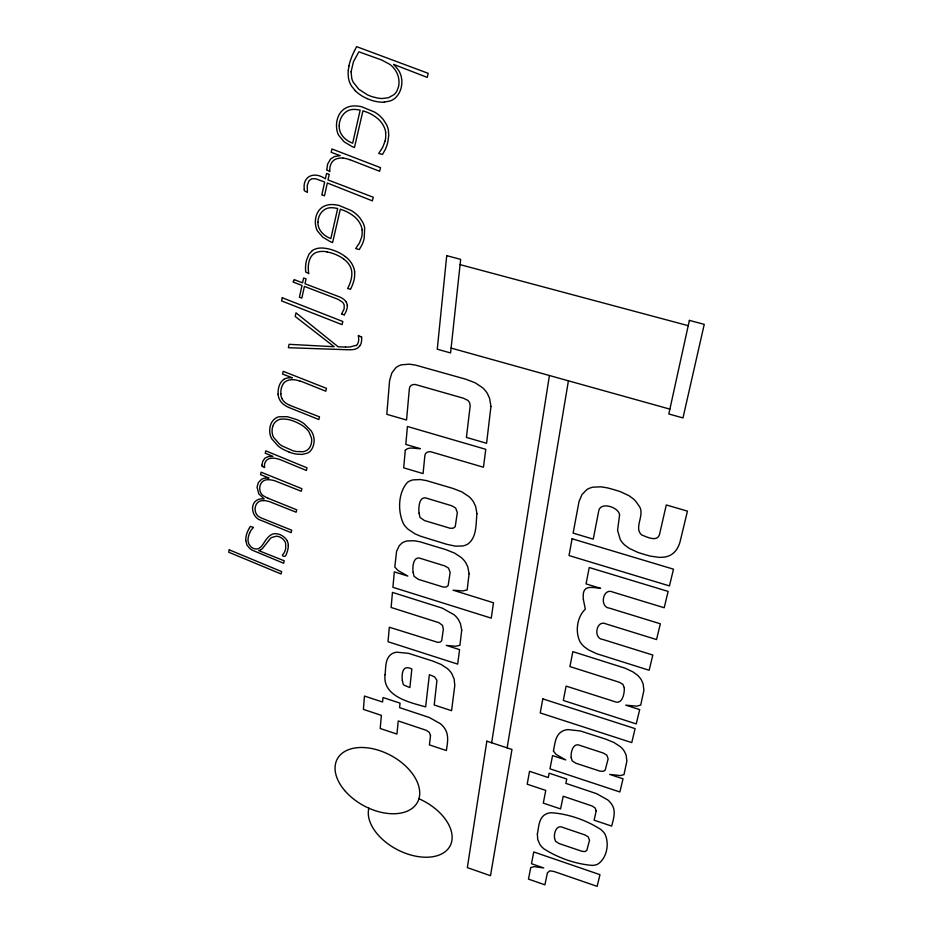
<?xml version="1.0" encoding="UTF-8"?>
<svg xmlns="http://www.w3.org/2000/svg" width="933" height="933" viewBox="0 0 933 933"><rect width="100%" height="100%" fill="white"/><g stroke="black" fill="none" stroke-linecap="round" stroke-linejoin="round"><path stroke-width="1.4" d="M348.277 70.325L348.977 65.963M491.656 742.773L549.42 375.509M507.12 747.881L568.419 380.816M385.084 141.046L382.74 147.239L378.716 153.455L382.507 154.435L385.142 149.746A45.425 37.18 48.3 0 0 385.796 148.3A51.84 42.358 48.5 0 0 387.778 142.282L388.746 135.588L388.443 130.55A20.071 16.584 47.6 0 0 386.46 124.521L383.58 119.96A24.421 20.141 47.6 0 0 377.912 114.316A35.419 29.11 47.2 0 0 374.565 112.053L361.724 106.782A36.62 30.066 47.2 0 0 355.193 105.93L353.607 105.942A24.025 19.756 47.9 0 0 347.694 107.167C337.991 110.654 334.772 122.724 337.314 131.915A15.698 12.852 48 0 0 338.807 135.483L344.195 141.874L352.231 146.644A27.932 22.987 48.3 0 0 354.458 147.472L362.949 110.805L367.112 112.287A30.731 25.249 47.3 0 1 367.777 112.555A33.121 27.197 47.2 0 1 376.454 117.593A20.094 16.572 47.6 0 1 385.796 132.719M249.647 532.93L250.825 530.655A24.445 16.771 34.4 0 1 251.42 529.769L253.484 527.39A25.937 17.972 35.7 0 1 252.027 526.947L250.394 526.375L249.379 527.95M354.447 50.79L356.628 46.65L428.212 73.334L427.174 77.381L393.714 64.412M312.392 250.545L309.056 254.021L306.549 260.097A44.772 35.197 40.7 0 0 305.697 272.063A26.987 20.713 41.2 0 1 308.788 273.684C307.272 265.427 308.671 253.414 318.783 251.747A23.943 18.707 41.4 0 1 326.993 251.828M356.103 345.373L349.957 346.948A87.131 68.097 41.5 0 1 345.548 347.029M283.795 379.404C279.154 382.635 277.836 388.921 278.069 394.251M260.54 549.875L258.744 550.622L284.25 560.803L283.644 563.264L253.379 550.657A13.155 8.98 34.8 0 1 249.799 548.546L246.895 544.965L245.846 540.627M384.303 102.082L390.017 100.997A21.587 18.089 50.5 0 0 395.16 98.093C402.601 91.294 404.012 78.885 398.636 70.418A43.968 36.562 50.1 0 0 393.656 64.47M263.374 500.636C253.799 500.006 252.202 514.188 260.307 517.465A19.022 13.26 35.5 0 0 261.403 518.013L291.737 530.224L291.143 532.661L261.998 520.742A40.306 28.282 35.7 0 1 261.205 520.404C251.91 518.107 248.773 502.887 258.569 499.4A14.881 10.345 35.3 0 1 261.205 498.898L264.144 498.898L258.873 493.965L257.053 487.294L258.324 482.594L261.555 479.364A14.823 10.426 35.7 0 1 264.925 478.151A31.302 21.925 35.2 0 1 269.007 478.058L260.54 474.64L261.088 472.168L301.895 488.694L301.277 491.259L274.792 480.775A23.535 16.502 35.4 0 0 268.319 479.714C258.838 479.084 256.563 492.764 264.645 496.508A21.622 15.255 35.9 0 0 267.993 498.199M345.548 347.041L338.154 346.808L296.006 312.847L295.201 316.462L334.131 346.714L289.102 344.324L288.367 347.706L347.659 349.747A52.073 40.434 39.8 0 0 352.476 349.642L353.397 349.502A19.721 15.208 38.5 0 0 356.558 348.627A11.278 8.7 38.2 0 0 358.354 347.426A13.587 10.473 38.3 0 0 360.056 345.35M460.097 264.645L688.227 325.675M451.106 348.079L669.882 409.132M300.181 381.142L301.721 381.632A83.573 60.435 36.2 0 1 303.563 382.285L325.769 391.207L326.468 388.35L283.189 371.311L282.582 374.075L292.332 377.795L289.836 377.76A17.156 12.689 37.9 0 0 283.772 379.381M349.875 159.683L379.614 171.275L380.501 167.66L331.915 148.965L331.18 152.312L340.253 155.671L334.492 156.534L330.574 158.995L327.646 164.08L326.725 170.051A30.532 24.328 45 0 1 329.897 171.567C329.034 165.934 331.915 159.286 338.108 158.435A17.494 14.147 45.6 0 1 342.982 158.109M289.195 452.143L283.375 449.484A29.051 21.132 36.8 0 1 278.256 446.137L271.865 438.976A17.4 12.596 36.8 0 1 269.999 433.927L269.87 433.075A28.818 20.923 36.5 0 1 270.15 426.533L270.803 424.305A24.69 17.914 36.6 0 1 273.812 419.687L275.562 418.241A17.459 12.665 36.9 0 1 278.769 416.806L287.189 416.666L296.834 419.617A30.369 21.972 36.5 0 1 304.006 423.64L311.051 430.708A17.785 12.945 36.5 0 1 312.87 434.137A19.185 13.948 36.5 0 1 314.094 439.56A28.118 20.398 36.8 0 1 313.605 444.633A30.148 21.856 36.8 0 1 313.103 446.312L312.462 447.863A26.497 19.22 36.7 0 1 310.724 450.604A16.747 12.152 36.4 0 1 307.563 453.1L302.164 454.429L296.554 454.114A33.833 24.655 36.9 0 1 289.195 452.143M289.895 405.354L319.494 416.841L318.841 419.523L289.113 407.593A20.188 14.905 37.9 0 1 283.69 404.502A11.616 8.549 37.8 0 1 279.632 399.697A14.182 10.45 37.8 0 1 278.116 394.262M267.993 498.222L296.729 509.826L296.134 512.217L269.439 501.616A21.786 15.115 35.1 0 0 263.339 500.543M355.298 90.676L351.904 86.606A18.333 15.243 50.9 0 1 348.709 79.258A30.486 25.483 50.8 0 1 348.324 70.337M358.587 336.86L358.307 335.402L359.24 335.915A26.975 21.109 38.5 0 0 361.689 337.116M418.929 798.718A44.947 27.663 27.2 0 1 451.339 842.884A44.947 27.663 27.2 0 1 402.589 852.132A44.947 27.663 27.2 0 1 368.885 808.211M384.326 102.187A40.154 33.646 51.7 0 1 367.159 98.583M367.147 98.595A35.081 29.355 51.5 0 1 355.228 90.758M348.884 65.916A81.859 69.637 48.9 0 1 354.493 50.825M385.586 132.719A26.556 21.856 47.7 0 1 385.072 141.035M342.982 158.062A31.092 25.086 45 0 1 349.863 159.73M361.992 229.74A25.144 20.013 43.1 0 1 361.584 237.344L359.427 242.977L355.671 248.563L359.287 249.554L361.736 245.321A43 34.078 43.6 0 0 362.342 244.014A49.076 38.836 43.9 0 0 364.162 238.545L364.675 227.827A19.01 15.185 42.9 0 0 362.739 222.276L359.975 218.03A23.127 18.45 42.9 0 0 354.54 212.759A33.565 26.66 42.7 0 0 351.356 210.601L339.134 205.493A34.696 27.547 42.7 0 0 332.929 204.572L331.425 204.549A22.754 18.1 43.3 0 0 325.827 205.528C316.754 208.374 313.651 219.558 316.194 227.932A14.858 11.779 43.4 0 0 317.64 231.232L322.806 237.204L330.48 241.752A26.439 21.062 43.5 0 0 332.603 242.557L340.323 209.202L344.289 210.648A29.121 23.138 42.8 0 1 344.918 210.905A31.384 24.911 42.7 0 1 353.187 215.71A19.033 15.185 42.9 0 1 362.191 229.751M343.671 259.094A16.223 12.735 41.2 0 1 349.35 264.995C354.493 272.529 350.621 282.839 347.636 288.554A29.389 22.847 39.2 0 1 350.47 289.3A62.931 48.843 42.8 0 0 353.957 280.32A32.293 25.261 41.6 0 0 354.563 271.9M326.993 251.945A35.944 28.013 40.9 0 1 343.741 258.977M312.368 250.511A21.937 17.156 41.6 0 1 321.698 248.015L323.284 248.085A39.583 30.847 40.9 0 1 336.381 251.432A33.378 26.066 41.1 0 1 345.408 256.668M345.42 256.645A19.896 15.616 41.3 0 1 354.703 271.923M344.44 314.934A22.52 17.342 38.6 0 0 341.536 314.188L344.125 308.94L344.207 305.208A6.041 4.7 39.8 0 0 342.283 302.012L338.364 299.505A30.346 23.36 39.3 0 0 337.035 298.91L304.415 286.396L301.837 298.094L299.411 297.265L301.989 285.498L293.02 281.964A23.418 17.902 42.7 0 0 294.14 279.608L302.572 282.862L303.633 278.022L306.082 278.85L304.998 283.749L339.297 296.811A18.905 14.625 39.6 0 1 342.994 298.77A8.339 6.473 39.8 0 1 345.851 301.616M345.875 301.604A7.347 5.715 39.8 0 1 347.158 305.313M347.391 305.371A25.226 19.523 40.4 0 1 344.219 314.759M361.526 337.093A19.581 15.08 38.5 0 1 360.196 345.432M358.482 336.848A14.811 11.406 38.4 0 1 356.429 345.642M300.181 381.189A30.509 22.474 37.4 0 0 294.466 379.754L293.475 379.719A17.121 12.654 37.7 0 0 283.445 383.37M280.915 393.913A25.261 18.695 37.4 0 1 283.539 383.451M281.988 398.683A14.368 10.601 37.7 0 1 280.81 393.889M282.023 398.671A8.84 6.508 37.8 0 0 285.101 402.555A16.339 12.059 37.9 0 0 289.895 405.33M249.647 532.918A40.341 27.698 34 0 0 248.388 536.872A27.255 18.683 34.3 0 0 248.015 540.627L248.691 543.717L250.814 546.738A6.519 4.443 34.8 0 0 253.228 548.301A5.983 4.07 34.8 0 0 254.604 548.767L256.015 548.966A8.747 5.971 34.9 0 0 257.461 548.884A8.164 5.563 34.9 0 0 258.371 548.662L260.307 547.496A35.512 24.223 35.7 0 0 262.779 544.569L265.567 540.394A69.007 47.408 32.5 0 1 268.401 536.965A22.077 15.185 34 0 1 271.223 534.772A11.791 8.117 34.3 0 1 273.847 533.793A10.776 7.417 34.3 0 1 287.352 540.977M287.247 541A11.697 8.059 34.3 0 1 288.262 545.443M288.332 545.467A37.903 25.949 35 0 1 287.609 550.47L286.874 552.896A37.25 25.494 35 0 1 286.198 554.447C286.209 557.969 279.783 556.021 283.515 553.782A21.96 15.056 34.6 0 0 283.97 553.071A31.547 21.611 34.9 0 0 285.731 548.371L285.638 543.309A8.875 6.111 34.3 0 0 284.355 540.732L283.574 539.74A7.266 5.003 34.3 0 0 281.638 538.061L280.483 537.396A9.003 6.193 34.3 0 0 276.611 536.172L271.713 537.466A19.908 13.68 34 0 0 270.337 538.528L262.896 547.998A17.074 11.651 35.1 0 1 260.599 549.945M245.671 540.569A44.609 30.649 33.9 0 1 249.519 528.055M304.275 189.399L304.275 190.694A26.847 21.086 44.7 0 1 305.744 191.463L307.389 192.431L307.272 185.235L309.103 180.629L311.785 178.763L315.669 178.774L324.672 181.993L321.838 194.939A23.418 18.555 44.1 0 1 323.798 195.568L324.497 195.825L327.32 182.996L372.372 200.852L373.258 197.236L327.996 179.929L329.232 174.331A25.984 21.004 47.1 0 1 327.576 173.818L326.55 173.445L325.36 178.879C314.934 171.299 302.409 175.462 304.275 189.399M461.718 630.148L459.911 645.344L455.619 646.254L446.254 645.379L459.572 649.636L457.683 664.109L388.023 641.729L389.329 627.209L437.997 642.429L440.528 641.951L441.729 640.598L443.338 629.157L442.51 625.378L438.965 622.708L391.114 607.476L392.466 592.397L442.207 608.106L454.009 614.695A19.266 13.435 28.5 0 1 458.523 619.792L460.447 623.664L461.718 630.148M583.393 599.627L585.318 609.144C576.967 617.075 575.043 631.641 580.023 641.752A20.129 14.403 23.4 0 0 584.466 646.931L588.595 649.916L596.549 653.671L649.158 670.267L652.82 655.048L602.881 639.478C592.793 638.592 596.315 619.127 606.158 623.955L656.54 639.56L660.342 623.792L609.482 608.153C599.173 607.22 602.8 587.265 612.864 592.082L664.203 607.745L668.133 591.417L589.236 567.521L586.052 583.895L600.63 588.35C590.029 587.16 581.726 584.699 583.393 599.627M261.881 465.287L261.905 466.22A25.832 18.112 36.1 0 1 264.599 467.561C263.596 463.188 266.418 458.325 271.188 458.29A14.753 10.496 36.1 0 1 275.282 458.36A26.276 18.613 35.8 0 1 281.101 460.004L306.362 470.465L307.004 467.83L265.753 450.849L265.24 453.216L272.926 456.365L268.098 456.645L265.007 458.103L262.768 461.217L261.881 465.287M469.089 573.748L467.165 589.901L462.721 590.939L453.041 590.181L493.499 602.776L491.259 618.147L392.921 587.312L394.321 571.882L407.849 576.104L397.924 570.448L394.811 567.054L396.572 551.368L399.196 545.77L401.866 543.158A19.78 14.17 30.4 0 1 407.266 540.93L414.322 540.755L419.955 541.781L445.904 549.654L454.534 553.082L461.182 557.467A19.873 14.298 29.2 0 1 465.824 562.809L467.795 566.879L469.089 573.748M339.215 125.885C338.819 134.025 345.397 140.65 352.662 143.181L360.161 110.117L357.397 109.674A24.958 20.503 47.7 0 0 351.333 109.593C343.834 110.957 339.18 118.631 339.215 125.885M476.938 513.675C475.772 523.751 477.09 536.708 468.261 543.741A20.258 14.87 29.7 0 1 462.616 545.992L455.374 546.155L446.534 544.242L420.515 536.207L415.01 533.828L408.362 529.431A20.164 14.73 31 0 1 403.639 524.054C397.575 511.739 397.959 492.682 407.511 482.349A20.421 15.091 31.4 0 1 413.097 479.877L420.398 479.562L426.218 480.553L453.041 488.46L461.963 491.948L468.821 496.496A20.514 15.243 30 0 1 473.602 502.094L475.632 506.397L476.938 513.675M317.955 222.206C317.558 229.973 324.008 236.119 330.853 238.58L337.676 208.502L335.052 208.036A23.64 18.788 43.1 0 0 329.291 207.837C322.468 208.794 317.92 215.581 317.955 222.206M351.065 71.818L351.764 78.395A16.456 13.692 51 0 0 353.222 82.197L358.808 89.241L367.392 94.804A43.536 36.527 52.2 0 0 372.535 96.81L377.573 98.047A35.652 29.879 51.7 0 0 382.495 98.49L388.361 97.767L394.018 94.665A19.511 16.339 50.6 0 0 397.073 90.676L398.461 86.897A22.089 18.485 50.7 0 0 398.729 78.804A19.488 16.328 50.7 0 0 396.723 72.611A20.946 17.54 50.7 0 0 394.986 69.672L392.898 67.071A17.167 14.403 50.8 0 0 389.632 64.26L381.749 60.039L358.878 51.805L353.467 61.706L351.065 71.818M490.945 406.485L486.583 443.28L466.418 437.414L470.185 405.855L469.556 402.52L467.911 400.42L463.561 398.263L417.074 385.002C413.786 383.475 409.097 385.072 409.307 389.224L406.555 420.037L386.81 414.299L389.597 380.477L391.837 372.955L395.86 367.719A21.541 16.689 34.8 0 1 401.715 364.78L409.377 364.185L415.488 365.095L465.777 379.206L475.212 382.81L482.454 387.65A21.669 16.992 32.1 0 1 487.493 393.714L489.615 398.438L490.945 406.485M553.432 751.135L556.266 754.54L565.725 759.928L552.558 755.59L549.98 768.827L619.862 791.965L623.034 778.798L609.669 774.402L620.2 775.568L623.979 774.647L626.883 761.06L626.113 755.077L624.457 751.462A19.092 12.817 22.4 0 0 620.247 746.622L613.972 742.505L605.645 739.099L580.419 730.982L567.847 729.583A18.963 12.735 23.5 0 0 562.307 731.215C555.147 734.994 554.89 744.254 553.432 751.135M537.373 833.962L537.723 839.513L539.892 844.458A17.867 11.266 23.6 0 0 543.881 848.82C558.249 857.963 575.416 864.04 592.408 865.416A17.984 11.324 22.8 0 0 597.668 864.203C606.905 858.383 609.692 843.467 604.864 833.962A18.182 11.581 22.7 0 0 600.829 829.46C586.157 820.095 568.512 813.903 551.135 812.713A18.054 11.511 23.6 0 0 545.91 814.077C538.621 817.693 538.831 827.163 537.373 833.962M554.552 838.242L555.52 841.286L559.124 843.572L581.982 851.304L584.874 851.537L586.775 850.569L589.504 840.33L588.21 836.878L584.921 834.93L563.275 827.594C556.593 824.026 553.724 832.901 554.552 838.242M385.049 674.711C382.332 696.648 410.392 702.584 425.646 706.887L429.367 674.676L434.51 676.81L436.947 680.332L434.207 704.998L451.584 710.689L454.791 685.417L454.161 679.037L451.654 673.393A18.707 12.654 28 0 0 447.269 668.506L441.017 664.413L432.912 661.1L408.537 653.333L396.63 652.19A18.613 12.549 29 0 0 391.58 653.998C384.886 658.488 385.959 667.83 385.049 674.711M571.206 757.549L572.197 760.873L575.988 763.287L600.059 771.159L603.126 771.334L605.144 770.226L608.141 758.891L606.812 755.124L603.348 753.083L580.536 745.607C573.154 741.863 570.564 752.068 571.206 757.549M413.156 572.395L414.054 576.337L418.404 579.37L443.152 587.02L446.231 587.032L448.143 585.632L450.149 572.372L448.493 568.092L444.843 565.946L421.378 558.68C413.121 554.913 412.269 567.357 413.156 572.395M419.092 513.243L420.002 517.418L424.492 520.567L450.056 528.253L453.24 528.206L455.222 526.69L457.345 512.555L455.642 508.042L451.887 505.814L427.629 498.514C418.859 494.688 418.369 508.123 419.092 513.243M402.321 680.344L403.208 684.204A4.094 2.741 28.7 0 0 404.234 685.254L409.89 687.563L411.838 668.996C403.068 664.518 401.493 672.39 402.321 680.344M596.187 810.765L594.134 820.2L611.651 826.09C613.447 819.232 616.246 811.057 611.85 804.538A18.508 12.012 22.6 0 0 607.756 799.919L596.525 793.645L565.853 783.37L566.751 779.043L549.129 773.189L548.277 777.539L529.547 771.311L527.192 784.21L545.77 790.426L543.298 803.115L560.581 808.923L563.194 796.246L592.198 806.019L595.207 808.095L596.187 810.765M619.57 514.981L617.564 530.376L620.258 539.554A21.401 16.304 22.5 0 0 624.935 545.21L629.308 548.406L637.787 552.359A150.621 120.987 21.7 0 0 650.348 556.115L659.468 557.421L664.669 557.071A21.482 16.362 21.7 0 0 671.2 554.738C676.238 551.718 679.049 546.155 680.355 540.604L687.446 511.132L666.279 504.963L659.526 534.446C657.205 542.411 646.674 536.907 641.776 534.971C632.866 527.588 646.557 513.733 638.149 504.776A21.506 16.549 23.5 0 0 633.39 498.933L628.912 495.645L620.235 491.633A137.256 100.706 23.8 0 0 607.441 487.889L601.12 486.839L593.061 487.154A21.436 16.491 24.4 0 0 586.694 489.72L582.017 494.502L579.031 501.488L573.13 533.116L593.248 539.134L598.846 510.328C601.202 501.441 619.022 507.412 619.57 514.981M430.498 735.647L429.413 744.896L446.359 750.552C447.478 743.274 449.263 734.842 444.609 728.335A18.124 11.872 27.5 0 0 440.353 723.681L429.262 717.477L399.581 707.622L400.035 703.132L382.996 697.534L382.588 702.024L364.465 696.053L363.404 709.395L381.387 715.366L380.197 728.498L396.933 734.073L398.251 720.952L426.323 730.329L429.332 732.393L430.498 735.647M624.305 687.843C624.527 693.592 622.381 705.371 614.112 701.441L566.109 686.105L563.31 700.461L636.248 723.903L639.688 709.605L625.728 705.15L636.738 706.176L640.714 705.091L643.887 690.338L643.14 683.889L641.438 680.017A19.885 13.937 22.2 0 0 637.064 674.874L632.947 671.9L624.97 668.133L572.839 651.642L569.923 666.582L619.302 682.245L622.917 684.379L624.305 687.843M405.272 450.324L403.697 467.841L423.069 473.591L424.818 456.085C424.702 452.05 429.332 450.791 432.446 452.248L483.446 467.235L485.79 449.321L407.418 426.486L405.808 444.423L420.293 448.68C415.663 448.913 408.631 446.266 405.272 450.324M446.72 255.654L437.262 349.21L450.581 352.931L460.657 259.374L446.72 255.654M486.839 741.187L467.34 867.632L490.501 875.702L511.972 749.479L486.839 741.187M229.25 549.84L228.748 552.231L281.031 573.958L281.614 571.579L229.25 549.84M282.267 297.755L281.603 300.927L342.061 324.649L342.831 321.5L282.267 297.755M542.796 698.875L540.23 712.94L631.746 742.61L635.105 728.626L542.796 698.875M572.092 538.773L569.013 555.555L669.451 585.912L673.486 569.177L572.092 538.773M530.714 867.597L528.475 879.119L544.907 884.822L547.403 872.856L549.805 870.827L554.027 871.492L597.143 886.35L599.966 874.664L533.769 851.957L531.472 863.713L543.741 867.947L534.166 866.64L530.714 867.597M689.382 320.392L668.821 413.984L682.979 417.937L704.252 324.357L689.382 320.392M272.716 426.486L272.459 427.466A24.468 17.762 36.5 0 0 272.214 432.994A14.846 10.753 36.8 0 0 273.556 437.344L279.632 444.271A28.34 20.631 36.9 0 0 282.349 446.067L292.869 450.697A33.215 24.223 36.9 0 0 296.111 451.49L302.805 451.747A17.727 12.875 36.5 0 0 305.173 451.117L306.537 450.487A14.741 10.706 36.4 0 0 308.73 448.738A21.109 15.313 36.6 0 0 310.572 445.776L310.852 445.099A24.118 17.494 36.7 0 0 311.424 442.988A21.307 15.464 36.6 0 0 311.54 438.207L309.138 432.224A15.581 11.324 36.5 0 0 306.782 429.203L303.703 426.498A26.742 19.348 36.5 0 0 301.032 424.702C294.793 421.121 287.492 418.147 280.192 419.29A14.963 10.846 36.9 0 0 277.323 420.433L275.06 422.311A19.978 14.485 36.7 0 0 273.042 425.553L272.716 426.486M345.432 791.382A45.565 28.538 28.3 0 0 417.413 802.38A45.565 28.538 28.3 0 0 369.293 748.103A45.565 28.538 28.3 0 0 345.432 791.382"/></g></svg>
